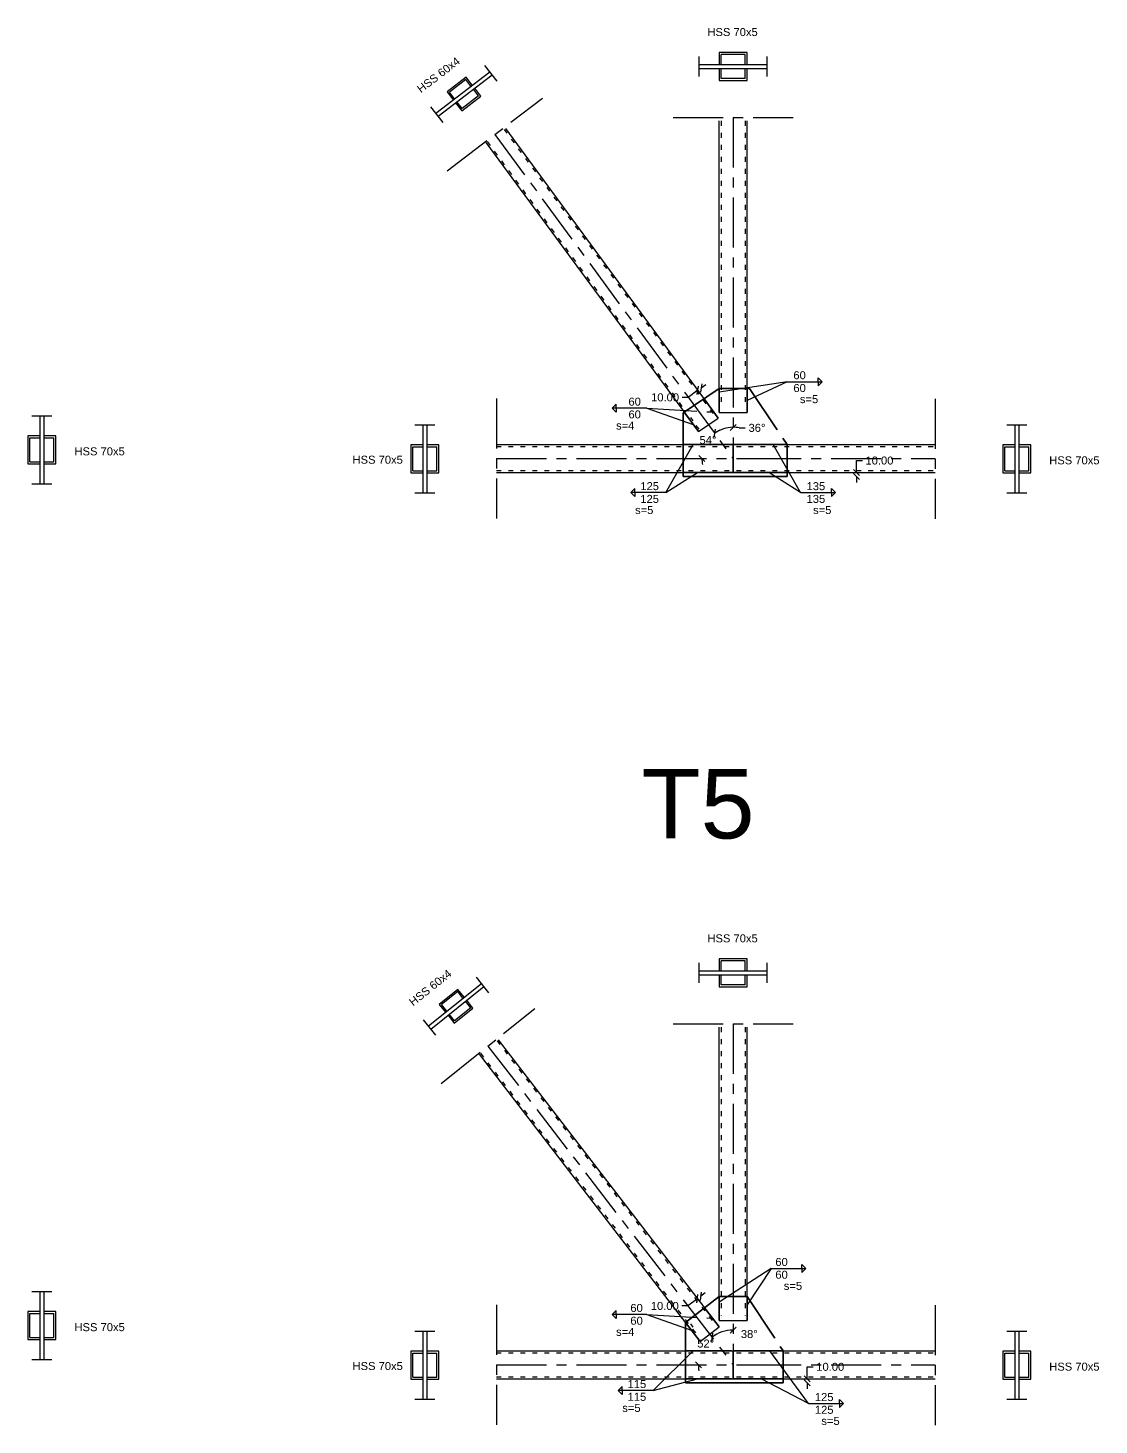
# Model space of a CAD drawing. Header units: inches. Extents: x -15 to 1885144, y -42615 to 866270.
# Drawn here: x 845593 to 848271, y 72272 to 75765 of the extents above; entities that cross this region are included whole.
import ezdxf

# ---------------------------------------------------------------- set-up
doc = ezdxf.new("R2010")
doc.units = ezdxf.units.IN
doc.header["$LTSCALE"] = 100
doc.header["$MEASUREMENT"] = 0
doc.linetypes.add('CENTER', pattern=[2, 1.25, -0.25, 0.25, -0.25])
doc.linetypes.add('dash line', pattern=[30, 12, -18])
doc.layers.add('gusset plate', color=1, linetype='Continuous', lineweight=35)
doc.layers.add('weld', color=2, linetype='Continuous', lineweight=35)
for name, color, linetype in [('sections', 3, 'Continuous'), ('sections Dimensions', 6, 'Continuous'), ('text', 3, 'Continuous')]:
    doc.layers.add(name, color=color, linetype=linetype)
doc.styles.get("Standard").update_dxf_attribs({"font": 'arial.ttf'})
doc.dimstyles.new('connections', dxfattribs={"dimtxt": 20, "dimasz": 15, "dimexe": 0.0625, "dimexo": 0.0625, "dimgap": 10, "dimtad": 0, "dimtih": 1, "dimtoh": 1, "dimzin": 0, "dimdsep": 46, "dimtxsty": 'Standard', "dimblk": 'OBLIQUE', "dimcen": 0.09, "dimse1": 1, "dimse2": 1, "dimclrd": 256, "dimclre": 256, "dimclrt": 256, "dimadec": 0, "dimazin": 0, "dimtfac": 1, "dimtofl": 0, "dimtmove": 0, "dimatfit": 3, "dimfxl": 1, "dimtfillclr": 256, "dimtolj": 1, "dimtzin": 0, "dimlwe": -1, "dimarcsym": 0})

# ---------------------------------------------------------------- blocks, each defined once
blk = doc.blocks.new('_Oblique')
at = {"color": 0, "linetype": 'ByBlock', "lineweight": -2}
blk.add_line((-0.5, -0.5), (0.5, 0.5), dxfattribs=at)
blk = doc.blocks.new('*D602')
at = {"layer": 'Defpoints', "color": 0, "transparency": 16777216}
for p in [(847491, 74653), (847491, 74643), (847664.2, 74653)]:
    blk.add_point(p, dxfattribs=at)
at = {"layer": 'sections Dimensions', "lineweight": -2, "transparency": 16777216}
for p, q in [((847664.2, 74653), (847664.2, 74683)), ((847664.2, 74683), (847679.2, 74683)), ((847664.2, 74643), (847664.2, 74628))]:
    blk.add_line(p, q, dxfattribs=at)
at = {"layer": 'sections Dimensions', "lineweight": -2, "transparency": 16777216, "xscale": 15, "yscale": 15, "zscale": 15}
for p, rotation in [((847664.2, 74653), 270), ((847664.2, 74643), 90)]:
    blk.add_blockref('_Oblique', p, dxfattribs=dict(at, rotation=rotation))
at = {"layer": 'sections Dimensions', "transparency": 16777216, "insert": (847721.9, 74683), "char_height": 20, "attachment_point": 5}
blk.add_mtext('\\A1;10.00', dxfattribs=at)
blk = doc.blocks.new('*D603')
at = {"layer": 'Defpoints', "color": 0, "transparency": 16777216}
for p in [(847267.7, 74858.7), (847313, 74797.2), (847321, 74803.1)]:
    blk.add_point(p, dxfattribs=at)
at = {"layer": 'sections Dimensions', "lineweight": -2, "transparency": 16777216}
for p, q in [((847267.7, 74858.7), (847243.6, 74840.9)), ((847275.8, 74864.6), (847287.9, 74873.5)), ((847243.6, 74840.9), (847228.6, 74840.9))]:
    blk.add_line(p, q, dxfattribs=at)
at = {"layer": 'sections Dimensions', "lineweight": -2, "transparency": 16777216, "xscale": 15, "yscale": 15, "zscale": 15}
for p, rotation in [((847267.7, 74858.7), 36.32682595205306), ((847275.8, 74864.6), 216.326825952053)]:
    blk.add_blockref('_Oblique', p, dxfattribs=dict(at, rotation=rotation))
at = {"layer": 'sections Dimensions', "transparency": 16777216, "insert": (847185.8, 74840.9), "char_height": 20, "attachment_point": 5}
blk.add_mtext('\\A1;10.00', dxfattribs=at)
blk = doc.blocks.new('*D604')
at = {"layer": 'Defpoints', "color": 0, "transparency": 16777216}
for p in [(846760.3, 75498.2), (847281.7, 74712), (846764, 74688), (847356, 74688), (847506, 74688)]:
    blk.add_point(p, dxfattribs=at)
at = {"layer": 'sections Dimensions', "lineweight": -2, "transparency": 16777216}
for start, end in [(115.3152, 126.3268), (180, 191.0116)]:
    blk.add_arc((847356, 74688), 78.2, start, end, dxfattribs=at)
at = {"layer": 'sections Dimensions', "lineweight": -2, "transparency": 16777216, "xscale": 15, "yscale": 15, "zscale": 15}
for p, rotation in [((847309.7, 74750.9), 216.3268259521242), ((847277.9, 74688), 90.00000000000318)]:
    blk.add_blockref('_Oblique', p, dxfattribs=dict(at, rotation=rotation))
at = {"layer": 'sections Dimensions', "transparency": 16777216, "insert": (847293, 74734.1), "char_height": 20, "attachment_point": 5}
blk.add_mtext('\\A1;54°', dxfattribs=at)
blk = doc.blocks.new('*D605')
at = {"layer": 'Defpoints', "color": 0, "transparency": 16777216}
for p in [(846760.3, 75498.2), (847324, 74759.2), (847356, 74723), (847356, 74688), (847356, 74653)]:
    blk.add_point(p, dxfattribs=at)
at = {"layer": 'sections Dimensions', "lineweight": -2, "transparency": 16777216}
blk.add_line((847371, 74764.7), (847386, 74764.7), dxfattribs=at)
for start, end in [(90, 126.3268), (78.9884, 90)]:
    blk.add_arc((847356, 74688), 78.2, start, end, dxfattribs=at)
at = {"layer": 'sections Dimensions', "lineweight": -2, "transparency": 16777216, "xscale": 15, "yscale": 15, "zscale": 15}
for p, rotation in [((847309.7, 74750.9), 216.3268259521158), ((847356, 74766.1), 359.9999999999703)]:
    blk.add_blockref('_Oblique', p, dxfattribs=dict(at, rotation=rotation))
at = {"layer": 'sections Dimensions', "transparency": 16777216, "insert": (847415.6, 74764.7), "char_height": 20, "attachment_point": 5}
blk.add_mtext('\\A1;36°', dxfattribs=at)
blk = doc.blocks.new('*D606')
at = {"layer": 'Defpoints', "color": 0, "transparency": 16777216}
for p in [(847481, 72387.4), (847481, 72377.4), (847541, 72387.4)]:
    blk.add_point(p, dxfattribs=at)
at = {"layer": 'sections Dimensions', "lineweight": -2, "transparency": 16777216}
for p, q in [((847541, 72387.4), (847541, 72417.4)), ((847541, 72417.4), (847556, 72417.4)), ((847541, 72377.4), (847541, 72362.4))]:
    blk.add_line(p, q, dxfattribs=at)
at = {"layer": 'sections Dimensions', "lineweight": -2, "transparency": 16777216, "xscale": 15, "yscale": 15, "zscale": 15}
for p, rotation in [((847541, 72387.4), 270), ((847541, 72377.4), 90)]:
    blk.add_blockref('_Oblique', p, dxfattribs=dict(at, rotation=rotation))
at = {"layer": 'sections Dimensions', "transparency": 16777216, "insert": (847598.8, 72417.4), "char_height": 20, "attachment_point": 5}
blk.add_mtext('\\A1;10.00', dxfattribs=at)
blk = doc.blocks.new('*D607')
at = {"layer": 'Defpoints', "color": 0, "transparency": 16777216}
for p in [(847266.5, 72587.9), (847313.1, 72527.4), (847321, 72533.5)]:
    blk.add_point(p, dxfattribs=at)
at = {"layer": 'sections Dimensions', "lineweight": -2, "transparency": 16777216}
for p, q in [((847266.5, 72587.9), (847242.8, 72569.6)), ((847274.5, 72594), (847286.4, 72603.2)), ((847242.8, 72569.6), (847227.8, 72569.6))]:
    blk.add_line(p, q, dxfattribs=at)
at = {"layer": 'sections Dimensions', "lineweight": -2, "transparency": 16777216, "xscale": 15, "yscale": 15, "zscale": 15}
for p, rotation in [((847266.5, 72587.9), 37.5685920288783), ((847274.5, 72594), 217.5685920288783)]:
    blk.add_blockref('_Oblique', p, dxfattribs=dict(at, rotation=rotation))
at = {"layer": 'sections Dimensions', "transparency": 16777216, "insert": (847185, 72569.6), "char_height": 20, "attachment_point": 5}
blk.add_mtext('\\A1;10.00', dxfattribs=at)
blk = doc.blocks.new('*D608')
at = {"layer": 'Defpoints', "color": 0, "transparency": 16777216}
for p in [(846742.9, 73219.5), (847273.1, 72448.5), (846764, 72422.4), (847356, 72422.4), (847506, 72422.4)]:
    blk.add_point(p, dxfattribs=at)
at = {"layer": 'sections Dimensions', "lineweight": -2, "transparency": 16777216}
for start, end in [(117.6776, 127.5686), (180, 189.8909)]:
    blk.add_arc((847356, 72422.4), 87, start, end, dxfattribs=at)
at = {"layer": 'sections Dimensions', "lineweight": -2, "transparency": 16777216, "xscale": 15, "yscale": 15, "zscale": 15}
for p, rotation in [((847303, 72491.3), 217.5685920288283), ((847269.1, 72422.4), 90.00000000000416)]:
    blk.add_blockref('_Oblique', p, dxfattribs=dict(at, rotation=rotation))
at = {"layer": 'sections Dimensions', "transparency": 16777216, "insert": (847287.3, 72475.6), "char_height": 20, "attachment_point": 5}
blk.add_mtext('\\A1;52°', dxfattribs=at)
blk = doc.blocks.new('*D609')
at = {"layer": 'Defpoints', "color": 0, "transparency": 16777216}
for p in [(846742.9, 73219.5), (847319.3, 72501.1), (847356, 72457.4), (847356, 72422.4), (847356, 72387.4)]:
    blk.add_point(p, dxfattribs=at)
at = {"layer": 'sections Dimensions', "lineweight": -2, "transparency": 16777216}
blk.add_arc((847356, 72422.4), 86.9, 90, 127.5686, dxfattribs=at)
at = {"layer": 'sections Dimensions', "lineweight": -2, "transparency": 16777216, "xscale": 15, "yscale": 15, "zscale": 15}
for p, rotation in [((847356, 72509.2), 359.9999999999665), ((847303.1, 72491.2), 217.5685920288279)]:
    blk.add_blockref('_Oblique', p, dxfattribs=dict(at, rotation=rotation))
at = {"layer": 'sections Dimensions', "transparency": 16777216, "insert": (847396.4, 72499.3), "char_height": 20, "attachment_point": 5}
blk.add_mtext('\\A1;38°', dxfattribs=at)

msp = doc.modelspace()

# ---------------------------------------------------------------- linework, layer by layer
at = {"layer": 'gusset plate', "linetype": 'dash line'}
for p, q in [((847321.049, 74863.082), (847231.049, 74802.272)), ((847231.049, 74802.272), (847231.049, 74722.959)), ((847321.049, 72593.479), (847236.569, 72528.494)), ((847236.569, 72528.494), (847236.569, 72377.374))]:
    msp.add_line(p, q, dxfattribs=at)
at = {"layer": 'gusset plate', "linetype": 'CENTER'}
for p, q in [((847321.049, 74863.082), (847396.529, 74863.082)), ((847396.529, 74863.082), (847491.049, 74722.959)), ((847321.049, 72593.479), (847391.049, 72593.479)), ((847391.049, 72593.479), (847481.049, 72457.374))]:
    msp.add_line(p, q, dxfattribs=at)
at = {"layer": 'gusset plate', "linetype": 'ByBlock'}
for p, q in [((847231.049, 74642.959), (847231.049, 74722.959)), ((847491.049, 74722.959), (847491.049, 74642.959)), ((847491.049, 74642.959), (847231.049, 74642.959)), ((847481.049, 72457.374), (847481.049, 72377.374)), ((847481.049, 72377.374), (847236.569, 72377.374))]:
    msp.add_line(p, q, dxfattribs=at)
at = {"layer": 'sections', "linetype": 'CENTER'}
for p, q in [((847271.049, 75643.263), (847271.049, 75693.207)), ((847441.049, 75643.263), (847441.049, 75693.207)), ((846765.542, 75631.174), (846735.184, 75670.833)), ((846641.189, 75407.005), (846879.411, 75589.352)), ((846630.549, 75527.843), (846600.192, 75567.503)), ((847206.049, 75540.842), (847506.049, 75540.842)), ((847356.049, 75540.842), (847356.049, 74687.959)), ((846760.3, 75498.179), (847356.049, 74687.959)), ((847321.049, 74871.206), (847321.049, 74881.206)), ((846764.017, 74837.959), (846764.017, 74537.959)), ((847860.839, 74837.61), (847860.839, 74537.61)), ((845602.579, 74795.063), (845652.523, 74795.063)), ((847255.846, 74782.675), (847250.248, 74790.961)), ((846559.856, 74772.61), (846609.8, 74772.61)), ((848040.053, 74772.61), (848089.997, 74772.61)), ((846764.017, 74687.959), (847506.049, 74687.959)), ((847401.049, 74687.959), (847860.839, 74687.959)), ((845602.579, 74625.063), (845652.523, 74625.063)), ((846559.856, 74602.61), (846609.8, 74602.61)), ((848040.053, 74602.61), (848089.997, 74602.61)), ((847271.049, 73377.678), (847271.049, 73427.622)), ((847441.049, 73377.678), (847441.049, 73427.622)), ((846745.24, 73352.57), (846714.03, 73391.562)), ((846625.775, 73125.759), (846859.988, 73313.226)), ((846612.519, 73246.338), (846581.309, 73285.33)), ((847206.049, 73275.256), (847506.049, 73275.256)), ((847356.049, 73275.256), (847356.049, 72422.374)), ((846742.881, 73219.492), (847356.049, 72422.374)), ((847321.049, 72605.621), (847321.049, 72615.621)), ((845602.579, 72605.705), (845652.523, 72605.705)), ((846764.017, 72572.374), (846764.017, 72272.374)), ((847860.839, 72572.024), (847860.839, 72272.024)), ((846559.856, 72507.024), (846609.8, 72507.024)), ((847255.846, 72517.089), (847250.248, 72525.375)), ((848040.053, 72507.024), (848089.997, 72507.024)), ((845602.579, 72435.705), (845652.523, 72435.705)), ((846764.017, 72422.374), (847506.049, 72422.374)), ((847401.049, 72422.374), (847860.839, 72422.374)), ((846559.856, 72337.024), (846609.8, 72337.024)), ((848040.053, 72337.024), (848089.997, 72337.024))]:
    msp.add_line(p, q, dxfattribs=at)
at = {"layer": 'sections'}
for p, q in [((847391.049, 75703.235), (847321.049, 75703.235)), ((847321.049, 75703.235), (847321.049, 75673.235)), ((847326.049, 75673.235), (847326.049, 75698.235)), ((847386.049, 75698.235), (847326.049, 75698.235)), ((847386.049, 75673.235), (847386.049, 75698.235)), ((847391.049, 75673.235), (847391.049, 75703.235)), ((846612.332, 75551.643), (846747.324, 75654.974)), ((847271.049, 75673.235), (847441.049, 75673.235)), ((847271.049, 75663.235), (847441.049, 75663.235)), ((847321.049, 75663.235), (847321.049, 75633.235)), ((847326.049, 75638.235), (847326.049, 75663.235)), ((847386.049, 75638.235), (847386.049, 75663.235)), ((847391.049, 75633.235), (847391.049, 75663.235)), ((846618.41, 75543.703), (846753.402, 75647.033)), ((846688.454, 75641.395), (846640.81, 75604.926)), ((846687.709, 75635.787), (846646.418, 75604.181)), ((846700.474, 75619.112), (846687.709, 75635.787)), ((846703.65, 75621.543), (846688.454, 75641.395)), ((847321.049, 75633.235), (847391.049, 75633.235)), ((847386.049, 75638.235), (847326.049, 75638.235)), ((846640.81, 75604.926), (846656.006, 75585.074)), ((846659.182, 75587.505), (846646.418, 75604.181)), ((846678.024, 75562.889), (846665.26, 75579.564)), ((846677.279, 75557.281), (846724.924, 75593.751)), ((846719.316, 75594.496), (846678.024, 75562.889)), ((846719.316, 75594.496), (846706.552, 75611.171)), ((846724.924, 75593.751), (846709.728, 75613.603)), ((846662.084, 75577.133), (846677.279, 75557.281)), ((846786.471, 75513.228), (847318.826, 74789.225)), ((847321.049, 74811.206), (847321.049, 75531.911)), ((847391.049, 74811.206), (847391.049, 75531.911)), ((846737.732, 75478.229), (847269.071, 74755.607)), ((845622.551, 74795.063), (845622.551, 74625.063)), ((845632.551, 74795.063), (845632.551, 74625.063)), ((845592.551, 74745.063), (845592.551, 74675.063)), ((845622.551, 74745.063), (845592.551, 74745.063)), ((845662.551, 74745.063), (845632.551, 74745.063)), ((845662.551, 74675.063), (845662.551, 74745.063)), ((846579.828, 74772.61), (846579.828, 74602.61)), ((846589.828, 74772.61), (846589.828, 74602.61)), ((848060.025, 74772.61), (848060.025, 74602.61)), ((848070.025, 74772.61), (848070.025, 74602.61)), ((845597.551, 74740.063), (845622.551, 74740.063)), ((845597.551, 74680.063), (845597.551, 74740.063)), ((845632.551, 74740.063), (845657.551, 74740.063)), ((845657.551, 74680.063), (845657.551, 74740.063)), ((846549.828, 74722.61), (846549.828, 74652.61)), ((846579.828, 74722.61), (846549.828, 74722.61)), ((846554.828, 74717.61), (846579.828, 74717.61)), ((846554.828, 74657.61), (846554.828, 74717.61)), ((846619.828, 74722.61), (846589.828, 74722.61)), ((846589.828, 74717.61), (846614.828, 74717.61)), ((846614.828, 74657.61), (846614.828, 74717.61)), ((846619.828, 74652.61), (846619.828, 74722.61)), ((846764.017, 74722.959), (847356.049, 74722.959)), ((847356.049, 74722.959), (847860.839, 74722.959)), ((848030.025, 74722.61), (848030.025, 74652.61)), ((848060.025, 74722.61), (848030.025, 74722.61)), ((848035.025, 74717.61), (848060.025, 74717.61)), ((848035.025, 74657.61), (848035.025, 74717.61)), ((848100.025, 74722.61), (848070.025, 74722.61)), ((848070.025, 74717.61), (848095.025, 74717.61)), ((848095.025, 74657.61), (848095.025, 74717.61)), ((848100.025, 74652.61), (848100.025, 74722.61)), ((845592.551, 74675.063), (845622.551, 74675.063)), ((845597.551, 74680.063), (845622.551, 74680.063)), ((845632.551, 74680.063), (845657.551, 74680.063)), ((845632.551, 74675.063), (845662.551, 74675.063)), ((846549.828, 74652.61), (846579.828, 74652.61)), ((846554.828, 74657.61), (846579.828, 74657.61)), ((846589.828, 74657.61), (846614.828, 74657.61)), ((846589.828, 74652.61), (846619.828, 74652.61)), ((846764.017, 74652.959), (847356.049, 74652.959)), ((847356.049, 74652.959), (847860.839, 74652.959)), ((848030.025, 74652.61), (848060.025, 74652.61)), ((848035.025, 74657.61), (848060.025, 74657.61)), ((848070.025, 74657.61), (848095.025, 74657.61)), ((848070.025, 74652.61), (848100.025, 74652.61)), ((847391.049, 73437.65), (847321.049, 73437.65)), ((847321.049, 73437.65), (847321.049, 73407.65)), ((847326.049, 73407.65), (847326.049, 73432.65)), ((847386.049, 73432.65), (847326.049, 73432.65)), ((847386.049, 73407.65), (847386.049, 73432.65)), ((847391.049, 73407.65), (847391.049, 73437.65)), ((847271.049, 73407.65), (847441.049, 73407.65)), ((847271.049, 73397.65), (847441.049, 73397.65)), ((847321.049, 73397.65), (847321.049, 73367.65)), ((847326.049, 73372.65), (847326.049, 73397.65)), ((847386.049, 73372.65), (847386.049, 73397.65)), ((847391.049, 73367.65), (847391.049, 73397.65)), ((846593.789, 73269.738), (846726.51, 73375.969)), ((846600.038, 73261.931), (846732.759, 73368.162)), ((846667.949, 73361.118), (846621.106, 73323.625)), ((846667.326, 73355.496), (846626.729, 73323.001)), ((846680.448, 73339.101), (846667.326, 73355.496)), ((846683.571, 73341.6), (846667.949, 73361.118)), ((847321.049, 73367.65), (847391.049, 73367.65)), ((847386.049, 73372.65), (847326.049, 73372.65)), ((846621.106, 73323.625), (846636.728, 73304.107)), ((846639.851, 73306.606), (846626.729, 73323.001)), ((846658.6, 73276.782), (846705.442, 73314.275)), ((846699.82, 73314.899), (846659.223, 73282.404)), ((846699.82, 73314.899), (846686.697, 73331.294)), ((846705.442, 73314.275), (846689.82, 73333.793)), ((846642.977, 73296.3), (846658.6, 73276.782)), ((846659.223, 73282.404), (846646.1, 73298.799)), ((847321.049, 72545.621), (847321.049, 73266.325)), ((847391.049, 72545.621), (847391.049, 73266.325)), ((846768.72, 73235.106), (847312.299, 72528.453)), ((846720.751, 73199.058), (847264.742, 72491.87)), ((845622.551, 72605.705), (845622.551, 72435.705)), ((845632.551, 72605.705), (845632.551, 72435.705)), ((845592.551, 72555.705), (845592.551, 72485.705)), ((845622.551, 72555.705), (845592.551, 72555.705)), ((845597.551, 72550.705), (845622.551, 72550.705)), ((845597.551, 72490.705), (845597.551, 72550.705)), ((845662.551, 72555.705), (845632.551, 72555.705)), ((845632.551, 72550.705), (845657.551, 72550.705)), ((845657.551, 72490.705), (845657.551, 72550.705)), ((845662.551, 72485.705), (845662.551, 72555.705)), ((846579.828, 72507.024), (846579.828, 72337.024)), ((846589.828, 72507.024), (846589.828, 72337.024)), ((848060.025, 72507.024), (848060.025, 72337.024)), ((848070.025, 72507.024), (848070.025, 72337.024)), ((845592.551, 72485.705), (845622.551, 72485.705)), ((845597.551, 72490.705), (845622.551, 72490.705)), ((845632.551, 72490.705), (845657.551, 72490.705)), ((845632.551, 72485.705), (845662.551, 72485.705)), ((846549.828, 72457.024), (846549.828, 72387.024)), ((846579.828, 72457.024), (846549.828, 72457.024)), ((846554.828, 72452.024), (846579.828, 72452.024)), ((846554.828, 72392.024), (846554.828, 72452.024)), ((846619.828, 72457.024), (846589.828, 72457.024)), ((846589.828, 72452.024), (846614.828, 72452.024)), ((846614.828, 72392.024), (846614.828, 72452.024)), ((846619.828, 72387.024), (846619.828, 72457.024)), ((846764.017, 72457.374), (847356.049, 72457.374)), ((847356.049, 72457.374), (847860.839, 72457.374)), ((848030.025, 72457.024), (848030.025, 72387.024)), ((848060.025, 72457.024), (848030.025, 72457.024)), ((848035.025, 72452.024), (848060.025, 72452.024)), ((848035.025, 72392.024), (848035.025, 72452.024)), ((848100.025, 72457.024), (848070.025, 72457.024)), ((848070.025, 72452.024), (848095.025, 72452.024)), ((848095.025, 72392.024), (848095.025, 72452.024)), ((848100.025, 72387.024), (848100.025, 72457.024)), ((846549.828, 72387.024), (846579.828, 72387.024)), ((846554.828, 72392.024), (846579.828, 72392.024)), ((846589.828, 72392.024), (846614.828, 72392.024)), ((846589.828, 72387.024), (846619.828, 72387.024)), ((846764.017, 72387.374), (847356.049, 72387.374)), ((847356.049, 72387.374), (847860.839, 72387.374)), ((848030.025, 72387.024), (848060.025, 72387.024)), ((848035.025, 72392.024), (848060.025, 72392.024)), ((848070.025, 72392.024), (848095.025, 72392.024)), ((848070.025, 72387.024), (848100.025, 72387.024))]:
    msp.add_line(p, q, dxfattribs=at)
at = {"layer": 'sections', "linetype": 'dash line', "ltscale": 0.01}
for p, q in [((846783.248, 75510.859), (847315.509, 74786.984)), ((847326.049, 75531.911), (847326.049, 74811.206)), ((847386.049, 75531.911), (847386.049, 74811.206)), ((846741.041, 75480.496), (847235.115, 74808.555)), ((847262.737, 74770.99), (847272.396, 74757.853)), ((846764.017, 74717.959), (847860.839, 74717.959)), ((846764.017, 74657.959), (847860.839, 74657.959)), ((847326.049, 73266.325), (847326.049, 72545.621)), ((847386.049, 73266.325), (847386.049, 72545.621)), ((846765.549, 73232.667), (847309.129, 72526.014)), ((846724.01, 73201.397), (847267.919, 72494.315)), ((846764.017, 72452.374), (847860.839, 72452.374)), ((846764.017, 72392.374), (847860.839, 72392.374))]:
    msp.add_line(p, q, dxfattribs=at)
at = {"layer": 'sections', "linetype": 'dash line'}
msp.add_line((847269.071, 74755.607), (847318.826, 74789.225), dxfattribs=at)
at = {"layer": 'sections', "linetype": 'ByBlock'}
for p, q in [((847321.049, 74803.082), (847391.049, 74803.082)), ((847356.049, 74722.959), (847356.049, 74652.959)), ((847356.049, 74652.959), (847356.049, 74722.959)), ((847273.152, 72480.937), (847320.709, 72517.519)), ((847321.049, 72533.479), (847391.049, 72533.479)), ((847356.049, 72457.374), (847356.049, 72387.374)), ((847356.049, 72387.374), (847356.049, 72457.374))]:
    msp.add_line(p, q, dxfattribs=at)
at = {"layer": 'sections Dimensions', "linetype": 'dash line'}
for q in [(847321.049, 74853.61), (847391.049, 74833.082)]:
    msp.add_line((847491.19, 74880.25), q, dxfattribs=at)
at = {"layer": 'sections Dimensions'}
for p, q in [((847491.19, 74880.25), (847578.617, 74880.25)), ((847578.617, 74880.25), (847568.617, 74890.25)), ((847568.617, 74880.25), (847568.617, 74890.25)), ((847578.617, 74880.25), (847568.617, 74870.25)), ((847568.617, 74880.25), (847568.617, 74870.25)), ((847053.069, 74814.224), (847063.069, 74824.224)), ((847140.496, 74814.224), (847053.069, 74814.224)), ((847053.069, 74814.224), (847063.069, 74804.224)), ((847063.069, 74814.224), (847063.069, 74824.224)), ((847063.069, 74814.224), (847063.069, 74804.224)), ((847187.974, 74602.971), (847256.092, 74722.959)), ((847524.124, 74602.971), (847456.006, 74722.959)), ((847187.974, 74602.971), (847266.77, 74652.959)), ((847524.124, 74602.971), (847445.329, 74652.959)), ((847100.547, 74602.971), (847110.547, 74612.971)), ((847187.974, 74602.971), (847100.547, 74602.971)), ((847100.547, 74602.971), (847110.547, 74592.971)), ((847110.547, 74602.971), (847110.547, 74612.971)), ((847110.547, 74602.971), (847110.547, 74592.971)), ((847524.124, 74602.971), (847611.552, 74602.971)), ((847611.552, 74602.971), (847601.552, 74612.971)), ((847601.552, 74602.971), (847601.552, 74612.971)), ((847611.552, 74602.971), (847601.552, 74592.971)), ((847601.552, 74602.971), (847601.552, 74592.971)), ((847450.707, 72663.613), (847321.049, 72579.514)), ((847450.707, 72663.613), (847391.049, 72572.837)), ((847450.707, 72663.613), (847538.135, 72663.613)), ((847538.135, 72663.613), (847528.135, 72673.613)), ((847528.135, 72663.613), (847528.135, 72673.613)), ((847538.135, 72663.613), (847528.135, 72653.613)), ((847528.135, 72663.613), (847528.135, 72653.613)), ((847053.069, 72548.638), (847063.069, 72558.638)), ((847140.496, 72548.638), (847053.069, 72548.638)), ((847053.069, 72548.638), (847063.069, 72538.638)), ((847063.069, 72548.638), (847063.069, 72558.638)), ((847063.069, 72548.638), (847063.069, 72538.638)), ((847156.055, 72358.357), (847256.092, 72457.374)), ((847544.618, 72325.892), (847447.899, 72457.374)), ((847068.628, 72358.357), (847078.628, 72368.357)), ((847078.628, 72358.357), (847078.628, 72368.357)), ((847156.055, 72358.357), (847266.77, 72387.374)), ((847544.618, 72325.892), (847425.664, 72387.374)), ((847156.055, 72358.357), (847068.628, 72358.357)), ((847068.628, 72358.357), (847078.628, 72348.357)), ((847078.628, 72358.357), (847078.628, 72348.357)), ((847632.045, 72325.892), (847622.045, 72335.892)), ((847622.045, 72325.892), (847622.045, 72335.892)), ((847544.618, 72325.892), (847632.045, 72325.892)), ((847632.045, 72325.892), (847622.045, 72315.892)), ((847622.045, 72325.892), (847622.045, 72315.892))]:
    msp.add_line(p, q, dxfattribs=at)
at = {"layer": 'sections Dimensions', "linetype": 'CENTER'}
for p, q in [((847140.496, 74814.224), (847302.622, 74804.51)), ((847140.496, 74814.224), (847256.012, 74773.368)), ((847140.496, 72548.638), (847304.322, 72538.823)), ((847140.496, 72548.638), (847251.189, 72509.488))]:
    msp.add_line(p, q, dxfattribs=at)
at = {"layer": 'weld', "linetype": 'ByBlock'}
for p, q in [((847321.049, 74803.082), (847321.049, 74863.082)), ((847391.049, 74803.082), (847391.049, 74863.082)), ((847318.826, 74789.225), (847283.283, 74837.564)), ((847269.071, 74755.607), (847233.528, 74803.946)), ((847356.049, 74722.959), (847231.049, 74722.959)), ((847356.049, 74722.959), (847491.049, 74722.959)), ((847356.049, 74652.959), (847231.049, 74652.959)), ((847356.049, 74652.959), (847491.049, 74652.959)), ((847321.049, 72533.479), (847321.049, 72593.479)), ((847391.049, 72533.479), (847391.049, 72593.479)), ((847320.709, 72517.519), (847284.127, 72565.077)), ((847273.152, 72480.937), (847236.569, 72528.494)), ((847351.569, 72457.374), (847236.569, 72457.374)), ((847356.049, 72457.374), (847481.049, 72457.374)), ((847351.569, 72387.374), (847236.569, 72387.374)), ((847356.049, 72387.374), (847481.049, 72387.374))]:
    msp.add_line(p, q, dxfattribs=at)

# ---------------------------------------------------------------- texts
at = {"layer": 'sections Dimensions', "linetype": 'dash line'}
for s, p in [('HSS 70x5', (847291.682, 75744.212)), ('HSS 70x5', (845708.926, 74696.056)), ('HSS 70x5', (846404.224, 74675.129)), ('HSS 70x5', (848146.4, 74673.602)), ('125', (847123.957, 74609.043)), ('s=5', (847110.685, 74549.325)), ('125', (847123.957, 74577.158)), ('HSS 70x5', (847291.682, 73478.626)), ('60', (847461.483, 72669.686)), ('60', (847461.483, 72637.8)), ('s=5', (847482.662, 72609.968)), ('60', (847098.929, 72554.711)), ('60', (847098.929, 72522.825)), ('HSS 70x5', (845708.926, 72506.698)), ('s=4', (847063.207, 72494.993)), ('HSS 70x5', (846404.224, 72409.543)), ('HSS 70x5', (848146.4, 72408.017)), ('115', (847092.039, 72364.429)), ('115', (847092.039, 72332.544)), ('125', (847560.313, 72331.964)), ('s=5', (847078.767, 72304.711)), ('125', (847560.313, 72300.079)), ('s=5', (847576.573, 72272.246))]:
    msp.add_text(s, height=20, dxfattribs=at).set_placement(p)
for s, rotation, p in [('HSS 60x4', 37.432408, (846575.259, 75600.941)), ('60', 0, (847506.666, 74886.322)), ('60', 0, (847506.666, 74854.437)), ('s=5', 0, (847522.913, 74826.604)), ('60', 360, (847094.228, 74820.296)), ('s=4', 360, (847063.207, 74760.578)), ('60', 360, (847094.228, 74788.411)), ('135', 0, (847539.601, 74609.043)), ('135', 0, (847539.601, 74577.158)), ('s=5', 0, (847555.847, 74549.325)), ('HSS 60x4', 38.674174, (846555.657, 73318.22))]:
    msp.add_text(s, height=20, rotation=rotation, dxfattribs=at).set_placement(p)
at = {"layer": 'text'}
msp.add_text('T5', height=173.6094, dxfattribs=at).set_placement((847126.578, 73738.315))

# ---------------------------------------------------------------- dimensions: what is measured, and where the dimension line sits
at = {"layer": 'sections Dimensions'}
for base, line1, line2, picture, middle in [((847281.661, 74711.973), ((846760.3, 75498.179), (847356.049, 74687.959)), ((846764.017, 74687.959), (847506.049, 74687.959)), '*D604', (847292.953, 74734.102)), ((847273.066, 72448.502), ((846742.881, 73219.492), (847356.049, 72422.374)), ((846764.017, 72422.374), (847506.049, 72422.374)), '*D608', (847287.259, 72475.635)), ((847319.276, 72501.071), ((847356.049, 72387.374), (847356.049, 72457.374)), ((846742.881, 73219.492), (847356.049, 72422.374)), '*D609', (847396.391, 72499.303))]:
    dim = msp.add_angular_dim_2l(base=base, line1=line1, line2=line2, dimstyle='connections', dxfattribs=at)
    dim.commit()
    dim.dimension.update_dxf_attribs({"geometry": picture, "text_midpoint": middle, "dimtype": 162})
dim = msp.add_angular_dim_2l(base=(847323.984, 74759.248), line1=((847356.049, 74652.959), (847356.049, 74722.959)), line2=((846760.3, 75498.179), (847356.049, 74687.959)), dimstyle='connections', dxfattribs=at)
dim.commit()
dim.dimension.update_dxf_attribs({"geometry": '*D605', "text_midpoint": (847415.591, 74764.688)})
for p1, p2, picture, middle in [((847321.049, 74803.082), (847312.993, 74797.159), '*D603', (847185.793, 74840.941)), ((847321.049, 72533.479), (847313.123, 72527.382), '*D607', (847184.991, 72569.65))]:
    dim = msp.add_aligned_dim(p1=p1, p2=p2, distance=-76.403, dimstyle='connections', dxfattribs=at)
    dim.commit()
    dim.dimension.update_dxf_attribs({"geometry": picture, "text_midpoint": middle})
for base, p1, p2, picture, middle in [((847664.159, 74652.959), (847491.049, 74642.959), (847491.049, 74652.959), '*D602', (847721.929, 74682.959)), ((847541.002, 72387.374), (847481.049, 72377.374), (847481.049, 72387.374), '*D606', (847598.771, 72417.374))]:
    dim = msp.add_linear_dim(base=base, p1=p1, p2=p2, angle=90, dimstyle='connections', dxfattribs=at)
    dim.commit()
    dim.dimension.update_dxf_attribs({"geometry": picture, "text_midpoint": middle})

doc.saveas('drawing.dxf')
